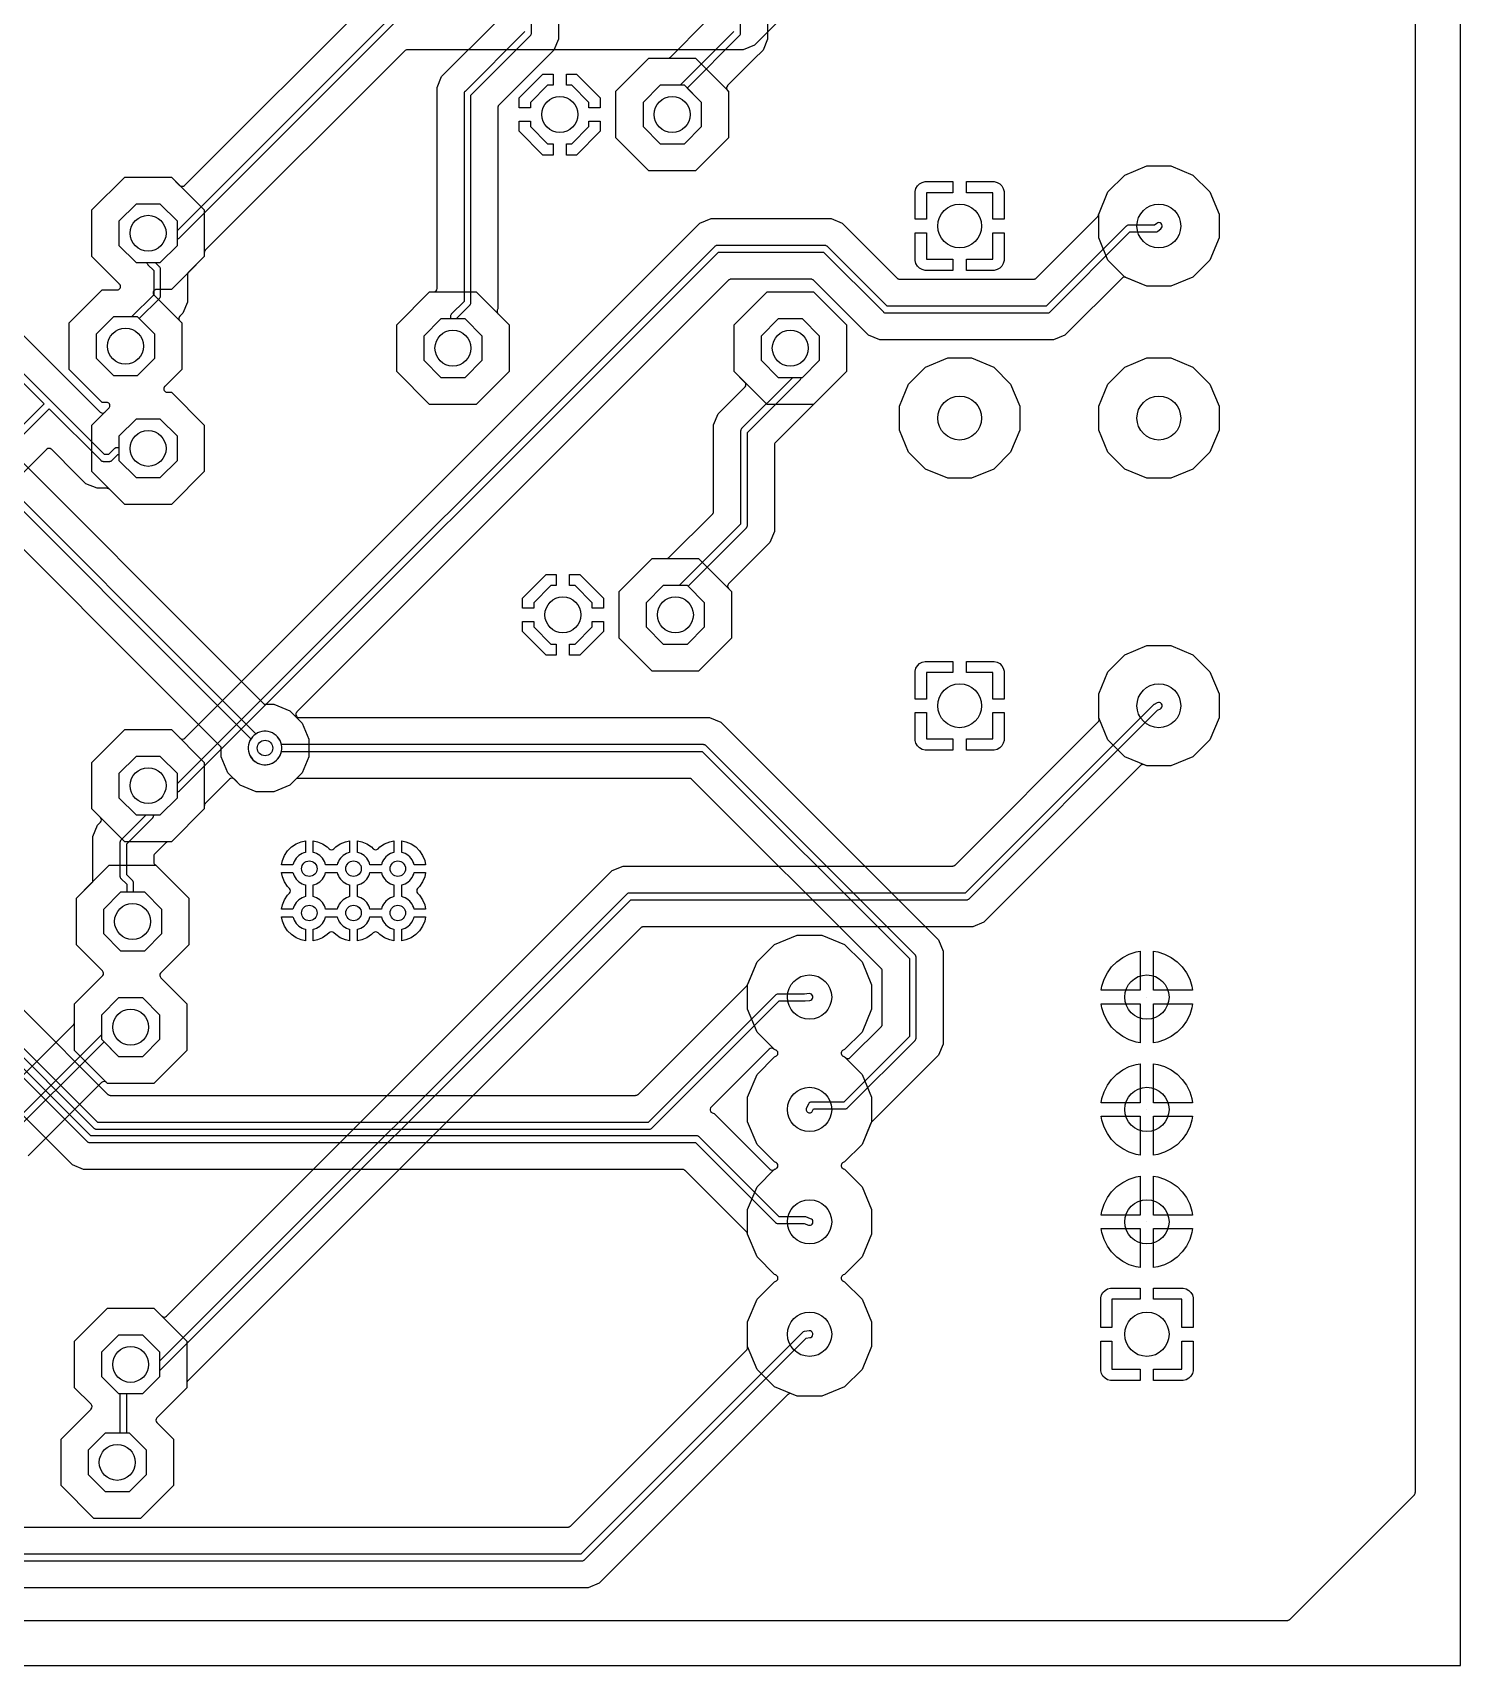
# Model space of a CAD drawing. Header units: millimetres. Extents: x 0 to 100, y 0 to 100.
# Drawn here: x 67.75 to 100, y 0 to 36.89 of the extents above; entities that cross this region are included whole.
import ezdxf

# ---------------------------------------------------------------- set-up
doc = ezdxf.new("R2010")
doc.units = ezdxf.units.MM

msp = doc.modelspace()

# ---------------------------------------------------------------- linework, layer by layer
at = {"layer": '16_copper'}
for points in [[(50.908, 1.016), (96.092, 1.016), (96.101, 1.017), (96.109, 1.018, 0.087654), (96.134, 1.028), (96.139, 1.033), (96.146, 1.038), (98.962, 3.854), (98.967, 3.861), (98.972, 3.867, 0.087651), (98.982, 3.892), (98.983, 3.899), (98.983, 3.9, 0.009223), (98.983, 3.903), (98.984, 3.908), (98.984, 62.092)], [(88.044, 40.592), (84.056, 36.604), (83.804, 36.5), (76.211, 36.5), (76.202, 36.499), (76.194, 36.498, 0.087654), (76.169, 36.488), (76.164, 36.483), (76.157, 36.477), (71.651, 31.972), (71.646, 31.965), (71.641, 31.959, 0.087651), (71.631, 31.934), (71.63, 31.927), (71.629, 31.918), (71.629, 31.83), (70.885, 31.086), (70.549, 31.086), (70.546, 31.085), (70.544, 31.086, 0.54841), (70.483, 30.972), (70.488, 30.965), (70.492, 30.959, 0.015772), (70.495, 30.956), (71.119, 30.332), (71.119, 29.28), (70.735, 28.896), (70.734, 28.894), (70.731, 28.892, 0.54841), (70.768, 28.769), (70.777, 28.767), (70.784, 28.766, 0.01577), (70.789, 28.766), (70.885, 28.766), (71.629, 28.022), (71.629, 26.97), (70.885, 26.226), (69.833, 26.226), (69.089, 26.97), (69.089, 28.022), (69.473, 28.406), (69.475, 28.408), (69.477, 28.41, 0.54841), (69.44, 28.533), (69.431, 28.534), (69.424, 28.536, 0.01577), (69.419, 28.536), (69.323, 28.536), (68.579, 29.28), (68.579, 30.332), (69.323, 31.076), (69.659, 31.076), (69.662, 31.076), (69.665, 31.076, 0.54841), (69.726, 31.189), (69.72, 31.196), (69.716, 31.202, 0.015772), (69.713, 31.206), (69.089, 31.83), (69.089, 32.882), (69.833, 33.626), (70.885, 33.626), (71.071, 33.439), (71.076, 33.436, 0.39257), (71.179, 33.439), (75.507, 37.767)], [(75.841, 37.239), (71.02, 32.418), (71.02, 32.629), (70.633, 33.016), (70.086, 33.016), (69.699, 32.629), (69.699, 32.082), (70.086, 31.695), (70.633, 31.695), (71.02, 32.082), (71.02, 32.233), (71.027, 32.234), (71.035, 32.234, 0.087654), (71.06, 32.245), (71.065, 32.25), (71.072, 32.255), (75.927, 37.109)], [(66.378, 28.318), (72.959, 21.737), (72.966, 21.731), (72.973, 21.726, 0.087651), (72.997, 21.716), (73.005, 21.715), (73.013, 21.714), (73.196, 21.714), (73.559, 21.564), (73.837, 21.286), (73.987, 20.923), (73.987, 20.53), (73.837, 20.167), (73.559, 19.889), (73.196, 19.739), (72.803, 19.739), (72.44, 19.889), (72.162, 20.167), (72.012, 20.53), (72.012, 20.713), (72.011, 20.721), (72.01, 20.73, 0.087654), (72, 20.754), (71.995, 20.76), (71.989, 20.767), (65.727, 27.029)], [(65.958, 27.661), (72.683, 20.935), (72.66, 20.894, 0.577348), (73.024, 20.348), (73.074, 20.355, 1), (72.926, 21.098), (72.878, 21.085, 0.063998), (72.791, 21.043), (66.043, 27.791)], [(66.794, 12.595), (68.673, 14.474), (68.678, 14.481), (68.684, 14.488, 0.087651), (68.694, 14.512), (68.694, 14.519), (68.695, 14.528), (68.695, 14.945), (69.331, 15.58), (69.334, 15.585, 0.39262), (69.331, 15.688), (68.739, 16.28), (68.739, 17.332), (69.483, 18.076), (70.535, 18.076), (71.279, 17.332), (71.279, 16.28), (70.644, 15.644), (70.641, 15.64, 0.39257), (70.644, 15.537), (71.235, 14.945), (71.235, 13.893), (70.492, 13.149), (69.439, 13.149), (69.418, 13.171, 0.414231), (69.31, 13.171), (67.648, 11.509)]]:
    msp.add_lwpolyline(points, format="xyb", dxfattribs=at)
for points in [[(81.672, 33.769), (80.928, 34.513), (80.928, 35.565), (81.672, 36.309), (82.724, 36.309), (83.468, 35.565), (83.468, 34.513), (82.724, 33.769)], [(78.744, 35.191), (78.744, 35.417), (79.279, 35.953), (79.506, 35.953), (79.506, 35.699), (79.384, 35.699), (78.998, 35.312), (78.998, 35.191)], [(80.318, 35.191), (80.318, 35.312), (79.932, 35.699), (79.81, 35.699), (79.81, 35.953), (80.037, 35.953), (80.572, 35.417), (80.572, 35.191)], [(82.858, 34.765), (82.858, 35.312), (82.472, 35.699), (81.924, 35.699), (81.538, 35.312), (81.538, 34.765), (81.924, 34.378), (82.472, 34.378)], [(79.279, 34.124), (78.744, 34.66), (78.744, 34.886), (78.998, 34.886), (78.998, 34.765), (79.384, 34.378), (79.506, 34.378), (79.506, 34.124)], [(79.81, 34.124), (79.81, 34.378), (79.932, 34.378), (80.318, 34.765), (80.318, 34.886), (80.572, 34.886), (80.572, 34.66), (80.037, 34.124)], [(92.92, 31.161), (92.42, 31.368), (92.038, 31.75), (91.831, 32.25), (91.831, 32.79), (92.038, 33.29), (92.42, 33.672), (92.92, 33.879), (93.46, 33.879), (93.96, 33.672), (94.342, 33.29), (94.549, 32.79), (94.549, 32.25), (94.342, 31.75), (93.96, 31.368), (93.46, 31.161)], [(87.687, 32.672), (87.687, 33.302), (87.704, 33.367), (87.738, 33.425), (87.785, 33.472), (87.843, 33.506), (87.908, 33.523), (88.538, 33.523), (88.538, 33.269), (87.941, 33.269), (87.941, 32.672)], [(89.439, 32.672), (89.439, 33.269), (88.842, 33.269), (88.842, 33.523), (89.472, 33.523), (89.537, 33.506), (89.595, 33.472), (89.642, 33.425), (89.676, 33.367), (89.693, 33.302), (89.693, 32.672)], [(87.908, 31.517), (87.843, 31.534), (87.785, 31.568), (87.738, 31.615), (87.704, 31.673), (87.687, 31.738), (87.687, 32.368), (87.941, 32.368), (87.941, 31.771), (88.538, 31.771), (88.538, 31.517)], [(88.842, 31.517), (88.842, 31.771), (89.439, 31.771), (89.439, 32.368), (89.693, 32.368), (89.693, 31.738), (89.676, 31.673), (89.642, 31.615), (89.595, 31.568), (89.537, 31.534), (89.472, 31.517)], [(76.719, 28.49), (75.975, 29.234), (75.975, 30.286), (76.719, 31.03), (77.771, 31.03), (78.515, 30.286), (78.515, 29.234), (77.771, 28.49)], [(84.339, 28.49), (83.595, 29.234), (83.595, 30.286), (84.339, 31.03), (85.391, 31.03), (86.135, 30.286), (86.135, 29.234), (85.391, 28.49)], [(70.51, 29.532), (70.51, 30.079), (70.123, 30.466), (69.576, 30.466), (69.189, 30.079), (69.189, 29.532), (69.576, 29.145), (70.123, 29.145)], [(77.905, 29.487), (77.905, 30.034), (77.519, 30.421), (76.971, 30.421), (76.585, 30.034), (76.585, 29.487), (76.971, 29.1), (77.519, 29.1)], [(85.525, 29.487), (85.525, 30.034), (85.139, 30.421), (84.591, 30.421), (84.205, 30.034), (84.205, 29.487), (84.591, 29.1), (85.139, 29.1)], [(88.42, 26.821), (87.92, 27.028), (87.538, 27.41), (87.331, 27.91), (87.331, 28.45), (87.538, 28.95), (87.92, 29.332), (88.42, 29.539), (88.96, 29.539), (89.46, 29.332), (89.842, 28.95), (90.049, 28.45), (90.049, 27.91), (89.842, 27.41), (89.46, 27.028), (88.96, 26.821)], [(92.92, 26.821), (92.42, 27.028), (92.038, 27.41), (91.831, 27.91), (91.831, 28.45), (92.038, 28.95), (92.42, 29.332), (92.92, 29.539), (93.46, 29.539), (93.96, 29.332), (94.342, 28.95), (94.549, 28.45), (94.549, 27.91), (94.342, 27.41), (93.96, 27.028), (93.46, 26.821)], [(71.02, 27.222), (71.02, 27.769), (70.633, 28.156), (70.086, 28.156), (69.699, 27.769), (69.699, 27.222), (70.086, 26.835), (70.633, 26.835)], [(81.743, 22.466), (80.999, 23.21), (80.999, 24.262), (81.743, 25.006), (82.795, 25.006), (83.539, 24.262), (83.539, 23.21), (82.795, 22.466)], [(78.815, 23.888), (78.815, 24.114), (79.35, 24.65), (79.577, 24.65), (79.577, 24.396), (79.455, 24.396), (79.069, 24.009), (79.069, 23.888)], [(80.389, 23.888), (80.389, 24.009), (80.002, 24.396), (79.881, 24.396), (79.881, 24.65), (80.108, 24.65), (80.643, 24.114), (80.643, 23.888)], [(82.929, 23.462), (82.929, 24.009), (82.542, 24.396), (81.995, 24.396), (81.609, 24.009), (81.609, 23.462), (81.995, 23.075), (82.542, 23.075)], [(79.35, 22.821), (78.815, 23.357), (78.815, 23.583), (79.069, 23.583), (79.069, 23.462), (79.455, 23.075), (79.577, 23.075), (79.577, 22.821)], [(79.881, 22.821), (79.881, 23.075), (80.002, 23.075), (80.389, 23.462), (80.389, 23.583), (80.643, 23.583), (80.643, 23.357), (80.108, 22.821)], [(87.687, 21.832), (87.687, 22.462), (87.704, 22.527), (87.738, 22.585), (87.785, 22.632), (87.843, 22.666), (87.908, 22.683), (88.538, 22.683), (88.538, 22.429), (87.941, 22.429), (87.941, 21.832)], [(89.439, 21.832), (89.439, 22.429), (88.842, 22.429), (88.842, 22.683), (89.472, 22.683), (89.537, 22.666), (89.595, 22.632), (89.642, 22.585), (89.676, 22.527), (89.693, 22.462), (89.693, 21.832)], [(87.908, 20.677), (87.843, 20.694), (87.785, 20.728), (87.738, 20.775), (87.704, 20.833), (87.687, 20.898), (87.687, 21.528), (87.941, 21.528), (87.941, 20.931), (88.538, 20.931), (88.538, 20.677)], [(88.842, 20.677), (88.842, 20.931), (89.439, 20.931), (89.439, 21.528), (89.693, 21.528), (89.693, 20.898), (89.676, 20.833), (89.642, 20.775), (89.595, 20.728), (89.537, 20.694), (89.472, 20.677)], [(69.833, 18.606), (69.089, 19.35), (69.089, 20.402), (69.833, 21.146), (70.885, 21.146), (71.629, 20.402), (71.629, 19.35), (70.885, 18.606)], [(71.02, 19.602), (71.02, 20.149), (70.633, 20.536), (70.086, 20.536), (69.699, 20.149), (69.699, 19.602), (70.086, 19.215), (70.633, 19.215)], [(70.67, 16.532), (70.67, 17.079), (70.283, 17.466), (69.736, 17.466), (69.349, 17.079), (69.349, 16.532), (69.736, 16.145), (70.283, 16.145)], [(91.887, 15.252), (91.902, 15.344), (91.952, 15.501), (92.027, 15.647), (92.124, 15.78), (92.24, 15.896), (92.373, 15.993), (92.519, 16.068), (92.676, 16.118), (92.768, 16.133), (92.768, 15.252)], [(93.072, 15.252), (93.072, 16.133), (93.164, 16.118), (93.321, 16.068), (93.467, 15.993), (93.6, 15.896), (93.716, 15.78), (93.813, 15.647), (93.888, 15.501), (93.938, 15.344), (93.953, 15.252)], [(92.676, 14.082), (92.519, 14.132), (92.373, 14.207), (92.24, 14.304), (92.124, 14.42), (92.027, 14.553), (91.952, 14.699), (91.902, 14.856), (91.887, 14.948), (92.768, 14.948), (92.768, 14.067)], [(92.92, 15.1), (92.92, 15.1), (92.92, 15.1), (92.92, 15.1)], [(93.072, 14.948), (93.953, 14.948), (93.938, 14.856), (93.888, 14.699), (93.813, 14.553), (93.716, 14.42), (93.6, 14.304), (93.467, 14.207), (93.321, 14.132), (93.164, 14.082), (93.072, 14.067)], [(91.887, 12.712), (91.902, 12.804), (91.952, 12.961), (92.027, 13.107), (92.124, 13.24), (92.24, 13.356), (92.373, 13.453), (92.519, 13.528), (92.676, 13.578), (92.768, 13.593), (92.768, 12.712)], [(93.072, 12.712), (93.072, 13.593), (93.164, 13.578), (93.321, 13.528), (93.467, 13.453), (93.6, 13.356), (93.716, 13.24), (93.813, 13.107), (93.888, 12.961), (93.938, 12.804), (93.953, 12.712)], [(92.92, 12.56), (92.92, 12.56), (92.92, 12.56), (92.92, 12.56)], [(92.676, 11.542), (92.519, 11.592), (92.373, 11.667), (92.24, 11.764), (92.124, 11.88), (92.027, 12.013), (91.952, 12.159), (91.902, 12.316), (91.887, 12.408), (92.768, 12.408), (92.768, 11.527)], [(93.072, 12.408), (93.953, 12.408), (93.938, 12.316), (93.888, 12.159), (93.813, 12.013), (93.716, 11.88), (93.6, 11.764), (93.467, 11.667), (93.321, 11.592), (93.164, 11.542), (93.072, 11.527)], [(91.887, 10.172), (91.902, 10.264), (91.952, 10.421), (92.027, 10.567), (92.124, 10.7), (92.24, 10.816), (92.373, 10.913), (92.519, 10.988), (92.676, 11.038), (92.768, 11.053), (92.768, 10.172)], [(93.072, 10.172), (93.072, 11.053), (93.164, 11.038), (93.321, 10.988), (93.467, 10.913), (93.6, 10.816), (93.716, 10.7), (93.813, 10.567), (93.888, 10.421), (93.938, 10.264), (93.953, 10.172)], [(92.92, 10.02), (92.92, 10.02), (92.92, 10.02), (92.92, 10.02)], [(92.676, 9.002), (92.519, 9.052), (92.373, 9.127), (92.24, 9.224), (92.124, 9.34), (92.027, 9.473), (91.952, 9.619), (91.902, 9.776), (91.887, 9.868), (92.768, 9.868), (92.768, 8.987)], [(93.072, 9.868), (93.953, 9.868), (93.938, 9.776), (93.888, 9.619), (93.813, 9.473), (93.716, 9.34), (93.6, 9.224), (93.467, 9.127), (93.321, 9.052), (93.164, 9.002), (93.072, 8.987)], [(91.876, 7.632), (91.876, 8.303), (91.893, 8.368), (91.927, 8.426), (91.974, 8.473), (92.032, 8.507), (92.097, 8.524), (92.768, 8.524), (92.768, 8.27), (92.13, 8.27), (92.13, 7.632)], [(93.71, 7.632), (93.71, 8.27), (93.072, 8.27), (93.072, 8.524), (93.743, 8.524), (93.808, 8.507), (93.866, 8.473), (93.913, 8.426), (93.947, 8.368), (93.964, 8.303), (93.964, 7.632)], [(92.097, 6.436), (92.032, 6.453), (91.974, 6.487), (91.927, 6.534), (91.893, 6.592), (91.876, 6.657), (91.876, 7.328), (92.13, 7.328), (92.13, 6.69), (92.768, 6.69), (92.768, 6.436)], [(93.072, 6.436), (93.072, 6.69), (93.71, 6.69), (93.71, 7.328), (93.964, 7.328), (93.964, 6.657), (93.947, 6.592), (93.913, 6.534), (93.866, 6.487), (93.808, 6.453), (93.743, 6.436)], [(70.323, 4.312), (70.323, 4.859), (69.936, 5.246), (69.389, 5.246), (69.002, 4.859), (69.002, 4.312), (69.389, 3.925), (69.936, 3.925)]]:
    msp.add_lwpolyline(points, close=True, dxfattribs=at)
for points in [[(69.136, 3.316), (68.392, 4.06), (68.392, 5.112), (69.071, 5.79), (69.074, 5.795, 0.39257), (69.071, 5.898), (68.695, 6.273), (68.695, 7.325), (69.439, 8.069), (70.492, 8.069), (70.669, 7.891), (70.674, 7.888, 0.39257), (70.777, 7.891), (80.841, 17.955), (81.093, 18.059), (88.534, 18.059), (88.542, 18.061), (88.55, 18.061, 0.087654), (88.575, 18.072), (88.58, 18.076), (88.587, 18.082), (91.82, 21.314), (91.821, 21.316), (91.822, 21.317), (91.828, 21.324), (91.833, 21.332, 0.120607), (91.842, 21.377), (91.839, 21.387), (91.837, 21.395, 0.0069), (91.837, 21.397), (91.831, 21.41), (91.831, 21.95), (92.038, 22.45), (92.42, 22.832), (92.92, 23.039), (93.46, 23.039), (93.96, 22.832), (94.342, 22.45), (94.549, 21.95), (94.549, 21.41), (94.342, 20.91), (93.96, 20.528), (93.46, 20.321), (92.92, 20.321), (92.859, 20.347, 0.229642), (92.792, 20.343), (92.784, 20.336), (92.777, 20.332, 0.007889), (92.776, 20.33), (89.441, 16.996), (89.441, 16.996), (89.238, 16.792), (88.986, 16.688), (81.545, 16.688), (81.536, 16.687), (81.528, 16.686, 0.087654), (81.504, 16.676), (81.498, 16.671), (81.491, 16.665), (71.258, 6.432), (71.253, 6.426), (71.247, 6.419, 0.087651), (71.237, 6.395), (71.237, 6.387), (71.235, 6.378), (71.235, 6.273), (70.557, 5.595), (70.554, 5.59, 0.39257), (70.557, 5.487), (70.932, 5.112), (70.932, 4.06), (70.188, 3.316)], [(70.626, 6.526), (70.626, 6.663), (81.261, 17.297), (88.849, 17.297), (88.858, 17.299), (88.866, 17.299, 0.087654), (88.891, 17.31), (88.896, 17.314), (88.903, 17.32), (93.162, 21.579), (93.226, 21.613), (93.243, 21.626, 0.866053), (93.154, 21.747), (93.081, 21.708), (93.08, 21.708), (93.079, 21.707), (93.068, 21.699), (93.063, 21.695, 0.002342), (93.063, 21.695), (88.818, 17.45), (81.229, 17.45), (81.221, 17.449), (81.212, 17.448, 0.087654), (81.188, 17.438), (81.182, 17.433), (81.175, 17.427), (70.626, 6.878), (70.626, 7.073), (70.239, 7.46), (69.692, 7.46), (69.305, 7.073), (69.305, 6.526), (69.692, 6.139), (70.239, 6.139)], [(73.373, 18.088), (73.392, 18.184), (73.44, 18.299), (73.509, 18.403), (73.597, 18.491), (73.701, 18.56), (73.816, 18.608), (73.912, 18.627), (73.912, 18.368), (73.878, 18.359, 0.233169), (73.641, 18.122), (73.632, 18.088)], [(74.368, 18.088), (74.359, 18.122, 0.233169), (74.122, 18.359), (74.088, 18.368), (74.088, 18.627), (74.184, 18.608), (74.299, 18.56), (74.403, 18.491), (74.446, 18.448, 0.414222), (74.554, 18.448), (74.597, 18.491), (74.701, 18.56), (74.816, 18.608), (74.912, 18.627), (74.912, 18.368), (74.878, 18.359, 0.233169), (74.641, 18.122), (74.632, 18.088)], [(75.368, 18.088), (75.359, 18.122, 0.233169), (75.122, 18.359), (75.088, 18.368), (75.088, 18.627), (75.184, 18.608), (75.299, 18.56), (75.403, 18.491), (75.446, 18.448, 0.414222), (75.554, 18.448), (75.597, 18.491), (75.701, 18.56), (75.816, 18.608), (75.912, 18.627), (75.912, 18.368), (75.878, 18.359, 0.233169), (75.641, 18.122), (75.632, 18.088)], [(76.368, 18.088), (76.359, 18.122, 0.233169), (76.122, 18.359), (76.088, 18.368), (76.088, 18.627), (76.184, 18.608), (76.299, 18.56), (76.403, 18.491), (76.491, 18.403), (76.56, 18.299), (76.608, 18.184), (76.627, 18.088)], [(73.373, 17.088), (73.392, 17.184), (73.44, 17.299), (73.509, 17.403), (73.552, 17.446, 0.414222), (73.552, 17.554), (73.509, 17.597), (73.44, 17.701), (73.392, 17.816), (73.373, 17.912), (73.632, 17.912), (73.641, 17.878, 0.233169), (73.878, 17.641), (73.912, 17.632), (73.912, 17.368), (73.878, 17.359, 0.233169), (73.641, 17.122), (73.632, 17.088)], [(74.368, 17.088), (74.359, 17.122, 0.233169), (74.122, 17.359), (74.088, 17.368), (74.088, 17.632), (74.122, 17.641, 0.233169), (74.359, 17.878), (74.368, 17.912), (74.632, 17.912), (74.641, 17.878, 0.233169), (74.878, 17.641), (74.912, 17.632), (74.912, 17.368), (74.878, 17.359, 0.233169), (74.641, 17.122), (74.632, 17.088)], [(75.368, 17.088), (75.359, 17.122, 0.233169), (75.122, 17.359), (75.088, 17.368), (75.088, 17.632), (75.122, 17.641, 0.233169), (75.359, 17.878), (75.368, 17.912), (75.632, 17.912), (75.641, 17.878, 0.233169), (75.878, 17.641), (75.912, 17.632), (75.912, 17.368), (75.878, 17.359, 0.233169), (75.641, 17.122), (75.632, 17.088)], [(76.368, 17.088), (76.359, 17.122, 0.233169), (76.122, 17.359), (76.088, 17.368), (76.088, 17.632), (76.122, 17.641, 0.233169), (76.359, 17.878), (76.368, 17.912), (76.627, 17.912), (76.608, 17.816), (76.56, 17.701), (76.491, 17.597), (76.448, 17.554, 0.414222), (76.448, 17.446), (76.491, 17.403), (76.56, 17.299), (76.608, 17.184), (76.627, 17.088)], [(73.816, 16.392), (73.701, 16.44), (73.597, 16.509), (73.509, 16.597), (73.44, 16.701), (73.392, 16.816), (73.373, 16.912), (73.632, 16.912), (73.641, 16.878, 0.233169), (73.878, 16.641), (73.912, 16.632), (73.912, 16.373)], [(74.816, 16.392), (74.701, 16.44), (74.597, 16.509), (74.554, 16.552, 0.414222), (74.446, 16.552), (74.403, 16.509), (74.299, 16.44), (74.184, 16.392), (74.088, 16.373), (74.088, 16.632), (74.122, 16.641, 0.233169), (74.359, 16.878), (74.368, 16.912), (74.632, 16.912), (74.641, 16.878, 0.233169), (74.878, 16.641), (74.912, 16.632), (74.912, 16.373)], [(75.816, 16.392), (75.701, 16.44), (75.597, 16.509), (75.554, 16.552, 0.414222), (75.446, 16.552), (75.403, 16.509), (75.299, 16.44), (75.184, 16.392), (75.088, 16.373), (75.088, 16.632), (75.122, 16.641, 0.233169), (75.359, 16.878), (75.368, 16.912), (75.632, 16.912), (75.641, 16.878, 0.233169), (75.878, 16.641), (75.912, 16.632), (75.912, 16.373)], [(76.088, 16.632), (76.122, 16.641, 0.233169), (76.359, 16.878), (76.368, 16.912), (76.627, 16.912), (76.608, 16.816), (76.56, 16.701), (76.491, 16.597), (76.403, 16.509), (76.299, 16.44), (76.184, 16.392), (76.088, 16.373)], [(85.022, 6.08), (84.507, 6.293), (84.113, 6.687), (83.9, 7.202), (83.9, 7.758), (84.113, 8.273), (84.507, 8.667), (84.539, 8.68, 0.572905), (84.557, 8.81), (84.549, 8.814), (84.543, 8.818, 0.01104), (84.539, 8.82), (84.507, 8.833), (84.113, 9.227), (83.9, 9.742), (83.9, 10.298), (84.113, 10.813), (84.507, 11.207), (84.539, 11.22, 0.572905), (84.557, 11.35), (84.549, 11.354), (84.543, 11.358, 0.01104), (84.539, 11.36), (84.507, 11.373), (84.113, 11.767), (83.9, 12.282), (83.9, 12.838), (84.113, 13.353), (84.507, 13.747), (84.539, 13.76, 0.572905), (84.557, 13.89), (84.549, 13.894), (84.543, 13.898, 0.01104), (84.539, 13.9), (84.507, 13.913), (84.113, 14.307), (83.9, 14.822), (83.9, 15.378), (84.113, 15.893), (84.507, 16.287), (85.022, 16.5), (85.578, 16.5), (86.093, 16.287), (86.487, 15.893), (86.7, 15.378), (86.7, 14.822), (86.487, 14.307), (86.093, 13.913), (86.061, 13.9, 0.572911), (86.043, 13.77), (86.051, 13.766), (86.057, 13.762, 0.011029), (86.061, 13.76), (86.093, 13.747), (86.487, 13.353), (86.7, 12.838), (86.7, 12.282), (86.487, 11.767), (86.093, 11.373), (86.061, 11.36, 0.572911), (86.043, 11.23), (86.051, 11.226), (86.057, 11.222, 0.011029), (86.061, 11.22), (86.093, 11.207), (86.487, 10.813), (86.7, 10.298), (86.7, 9.742), (86.487, 9.227), (86.093, 8.833), (86.061, 8.82, 0.572911), (86.043, 8.69), (86.051, 8.686), (86.057, 8.682, 0.011029), (86.061, 8.68), (86.093, 8.667), (86.487, 8.273), (86.7, 7.758), (86.7, 7.202), (86.487, 6.687), (86.093, 6.293), (85.578, 6.08)]]:
    msp.add_lwpolyline(points, format="xyb", close=True, dxfattribs=at)
msp.add_lwpolyline([(67.11, 11.833), (69.364, 14.087), (69.692, 13.759), (70.239, 13.759), (70.626, 14.146), (70.626, 14.693), (70.239, 15.08), (69.692, 15.08), (69.305, 14.693), (69.305, 14.244), (67.024, 11.963)], dxfattribs=at)
at = {"layer": '1_copper'}
for points in [[(50.908, 1.016), (96.092, 1.016), (96.101, 1.017), (96.109, 1.018, 0.087654), (96.134, 1.028), (96.139, 1.033), (96.146, 1.038), (98.962, 3.854), (98.967, 3.861), (98.972, 3.867, 0.087651), (98.982, 3.892), (98.983, 3.899), (98.983, 3.9, 0.009223), (98.983, 3.903), (98.984, 3.908), (98.984, 62.092)], [(79.629, 42.046), (79.629, 36.744), (79.525, 36.492), (78.28, 35.247), (78.275, 35.241), (78.269, 35.234, 0.087651), (78.259, 35.21), (78.259, 35.202), (78.257, 35.194), (78.257, 30.648), (78.246, 30.622, 0.229632), (78.25, 30.555), (78.257, 30.547), (78.261, 30.54, 0.007882), (78.263, 30.539), (78.515, 30.286), (78.515, 29.234), (77.771, 28.49), (76.719, 28.49), (75.975, 29.234), (75.975, 30.286), (76.719, 31.03), (76.81, 31.03), (76.815, 31.031, 0.392588), (76.886, 31.107), (76.886, 35.646), (76.99, 35.898), (78.235, 37.143)], [(78.867, 36.912), (77.518, 35.563), (77.513, 35.556), (77.507, 35.55, 0.087651), (77.497, 35.525), (77.497, 35.518), (77.495, 35.509), (77.495, 30.816), (77.213, 30.534), (77.208, 30.527), (77.202, 30.521, 0.087651), (77.192, 30.496), (77.192, 30.489), (77.191, 30.48), (77.191, 30.421), (76.971, 30.421), (76.585, 30.034), (76.585, 29.487), (76.971, 29.1), (77.519, 29.1), (77.905, 29.487), (77.905, 30.034), (77.519, 30.421), (77.343, 30.421), (77.343, 30.448), (77.625, 30.731), (77.631, 30.738), (77.636, 30.744, 0.087651), (77.646, 30.769), (77.647, 30.776), (77.648, 30.785), (77.648, 35.478), (78.997, 36.827), (79.002, 36.834), (79.008, 36.84, 0.087651), (79.018, 36.865), (79.018, 36.872), (79.019, 36.881), (79.019, 41.91)], [(83.591, 36.912), (82.378, 35.699), (81.924, 35.699), (81.538, 35.312), (81.538, 34.765), (81.924, 34.378), (82.472, 34.378), (82.858, 34.765), (82.858, 35.312), (82.533, 35.638), (83.721, 36.827), (83.727, 36.834), (83.732, 36.84, 0.087651), (83.742, 36.865), (83.743, 36.872), (83.744, 36.881), (83.744, 39.288)], [(84.353, 39.004), (84.353, 36.744), (84.249, 36.492), (84.045, 36.289), (83.449, 35.692), (83.445, 35.687, 0.353382), (83.442, 35.592), (83.445, 35.588), (83.449, 35.584), (83.468, 35.565), (83.468, 34.513), (82.724, 33.769), (81.672, 33.769), (80.928, 34.513), (80.928, 35.565), (81.672, 36.309), (82.094, 36.309), (82.102, 36.31), (82.111, 36.311, 0.087654), (82.135, 36.321), (82.141, 36.326), (82.148, 36.331), (82.959, 37.143)], [(63.649, 33.942), (68.501, 29.091), (68.501, 29.091), (68.715, 28.877), (68.715, 28.877), (69.276, 28.316), (69.28, 28.313, 0.39257), (69.383, 28.316), (69.473, 28.406), (69.475, 28.408), (69.477, 28.41, 0.54841), (69.44, 28.533), (69.431, 28.534), (69.424, 28.536, 0.01577), (69.419, 28.536), (69.323, 28.536), (68.579, 29.28), (68.579, 30.332), (69.323, 31.076), (69.659, 31.076), (69.662, 31.076), (69.665, 31.076, 0.54841), (69.726, 31.189), (69.72, 31.196), (69.716, 31.202, 0.015772), (69.713, 31.206), (69.089, 31.83), (69.089, 32.882), (69.833, 33.626), (70.885, 33.626), (71.629, 32.882), (71.629, 31.83), (71.269, 31.47), (71.264, 31.463), (71.259, 31.457, 0.087651), (71.249, 31.432), (71.248, 31.425), (71.247, 31.416), (71.247, 30.801), (71.143, 30.549), (71.076, 30.482), (71.075, 30.48), (71.073, 30.479), (71.072, 30.477), (71.069, 30.474, 0.034404), (71.063, 30.465), (71.062, 30.461), (71.061, 30.461), (71.061, 30.459, 0.309555), (71.076, 30.375), (71.119, 30.332), (71.119, 29.28), (70.735, 28.896), (70.734, 28.894), (70.731, 28.892, 0.54841), (70.768, 28.769), (70.777, 28.767), (70.784, 28.766, 0.01577), (70.789, 28.766), (70.885, 28.766), (71.629, 28.022), (71.629, 26.97), (70.885, 26.226), (69.833, 26.226), (69.487, 26.571), (69.481, 26.577), (69.474, 26.582, 0.087651), (69.45, 26.592), (69.442, 26.593), (69.433, 26.594), (69.206, 26.594), (68.954, 26.698), (68.75, 26.902), (68.177, 27.475), (68.172, 27.478, 0.39257), (68.069, 27.475), (66.443, 25.849)], [(65.631, 16.721), (69.451, 12.9), (69.458, 12.895), (69.465, 12.89, 0.087651), (69.489, 12.88), (69.497, 12.879), (69.505, 12.878), (81.371, 12.878), (81.379, 12.879), (81.388, 12.88, 0.087654), (81.412, 12.89), (81.418, 12.895), (81.425, 12.9), (83.888, 15.363), (83.89, 15.367), (83.892, 15.368), (83.892, 15.369), (83.894, 15.37, 0.042309), (83.901, 15.381), (83.902, 15.384), (83.904, 15.386), (83.904, 15.387), (83.904, 15.388), (84.113, 15.893), (84.507, 16.287), (85.022, 16.5), (85.578, 16.5), (86.093, 16.287), (86.487, 15.893), (86.7, 15.378), (86.7, 14.822), (86.487, 14.307), (86.093, 13.913), (86.061, 13.9, 0.572911), (86.043, 13.77), (86.051, 13.766), (86.057, 13.762, 0.011029), (86.061, 13.76), (86.093, 13.747), (86.109, 13.73, 0.414231), (86.217, 13.73), (86.922, 14.435), (86.927, 14.442), (86.932, 14.448, 0.087651), (86.942, 14.473), (86.943, 14.48), (86.944, 14.489), (86.944, 15.686), (86.943, 15.695), (86.942, 15.703, 0.087654), (86.932, 15.728), (86.927, 15.733), (86.922, 15.74), (82.644, 20.018), (82.637, 20.023), (82.631, 20.029, 0.087651), (82.606, 20.039), (82.599, 20.039), (82.59, 20.041), (73.742, 20.041), (73.734, 20.039), (73.725, 20.039, 0.087654), (73.701, 20.028), (73.695, 20.024), (73.688, 20.018), (73.559, 19.889), (73.196, 19.739), (72.803, 19.739), (72.44, 19.889), (72.307, 20.023), (72.302, 20.026, 0.39257), (72.199, 20.023), (71.651, 19.475), (71.646, 19.468), (71.641, 19.462, 0.087651), (71.631, 19.437), (71.63, 19.43), (71.629, 19.421), (71.629, 19.35), (70.885, 18.606), (70.814, 18.606), (70.805, 18.605), (70.797, 18.604, 0.087654), (70.772, 18.594), (70.767, 18.589), (70.76, 18.583), (70.507, 18.331), (70.502, 18.324), (70.497, 18.318, 0.087651), (70.487, 18.293), (70.486, 18.286), (70.485, 18.277), (70.485, 18.152), (70.486, 18.146, 0.240986), (70.525, 18.085), (70.526, 18.085), (71.279, 17.332), (71.279, 16.28), (70.644, 15.644), (70.641, 15.64, 0.39257), (70.644, 15.537), (71.235, 14.945), (71.235, 13.893), (70.492, 13.149), (69.439, 13.149), (68.695, 13.893), (68.695, 14.945), (69.331, 15.58), (69.334, 15.585, 0.39262), (69.331, 15.688), (68.739, 16.28), (68.739, 17.332), (69.091, 17.684), (69.096, 17.69), (69.102, 17.697, 0.087651), (69.112, 17.722), (69.112, 17.729), (69.113, 17.738), (69.113, 18.729), (69.218, 18.981), (69.284, 19.047), (69.287, 19.052, 0.39257), (69.284, 19.155), (69.089, 19.35), (69.089, 20.402), (69.833, 21.146), (70.885, 21.146), (71.08, 20.951), (71.084, 20.948, 0.39257), (71.188, 20.951), (82.822, 32.585), (83.074, 32.69), (85.785, 32.69), (86.037, 32.585), (87.282, 31.341), (87.289, 31.335), (87.295, 31.33, 0.087651), (87.32, 31.32), (87.327, 31.319), (87.336, 31.318), (90.362, 31.318), (90.371, 31.319), (90.379, 31.32, 0.087654), (90.404, 31.33), (90.409, 31.335), (90.416, 31.341), (91.809, 32.733), (91.814, 32.74), (91.82, 32.747, 0.077268), (91.83, 32.771), (91.83, 32.779), (91.83, 32.78, 0.006501), (91.831, 32.782), (91.831, 32.787), (91.831, 32.79), (92.038, 33.29), (92.42, 33.672), (92.92, 33.879), (93.46, 33.879), (93.96, 33.672), (94.342, 33.29), (94.549, 32.79), (94.549, 32.25), (94.342, 31.75), (93.96, 31.368), (93.46, 31.161), (92.92, 31.161), (92.441, 31.36), (92.44, 31.36), (92.438, 31.361, 0.218355), (92.375, 31.356), (92.367, 31.349), (92.36, 31.345, 0.007882), (92.358, 31.343), (91.066, 30.051), (90.814, 29.947), (86.884, 29.947), (86.632, 30.051), (85.387, 31.296), (85.38, 31.301), (85.374, 31.306, 0.087651), (85.349, 31.316), (85.342, 31.317), (85.333, 31.318), (83.526, 31.318), (83.518, 31.317), (83.509, 31.316, 0.087654), (83.485, 31.306), (83.479, 31.301), (83.472, 31.296), (73.719, 21.542), (73.717, 21.54), (73.715, 21.538, 0.54841), (73.752, 21.415), (73.76, 21.414), (73.768, 21.412, 0.01577), (73.772, 21.412), (83.042, 21.412), (83.294, 21.308), (88.211, 16.39), (88.316, 16.138), (88.316, 14.037), (88.211, 13.785), (88.008, 13.581), (86.704, 12.278), (86.701, 12.274), (86.698, 12.271, 0.068916), (86.688, 12.253), (86.487, 11.767), (86.093, 11.373), (86.061, 11.36, 0.572911), (86.043, 11.23), (86.051, 11.226), (86.057, 11.222, 0.011029), (86.061, 11.22), (86.093, 11.207), (86.487, 10.813), (86.7, 10.298), (86.7, 9.742), (86.487, 9.227), (86.093, 8.833), (86.061, 8.82, 0.572911), (86.043, 8.69), (86.051, 8.686), (86.057, 8.682, 0.011029), (86.061, 8.68), (86.093, 8.667), (86.487, 8.273), (86.7, 7.758), (86.7, 7.202), (86.487, 6.687), (86.093, 6.293), (85.578, 6.08), (85.022, 6.08), (84.894, 6.133), (84.892, 6.134), (84.891, 6.135, 0.218355), (84.827, 6.129), (84.819, 6.123), (84.812, 6.119, 0.007882), (84.811, 6.117), (80.551, 1.857), (80.299, 1.753), (59.757, 1.753)], [(65.132, 25.4), (68.123, 28.391), (69.288, 27.226), (69.295, 27.221), (69.301, 27.215, 0.087651), (69.326, 27.205), (69.333, 27.205), (69.342, 27.203), (69.494, 27.203), (69.503, 27.205), (69.511, 27.205, 0.087654), (69.536, 27.216), (69.541, 27.22), (69.548, 27.226), (69.678, 27.356), (69.699, 27.356), (69.699, 27.222), (70.086, 26.835), (70.633, 26.835), (71.02, 27.222), (71.02, 27.769), (70.633, 28.156), (70.086, 28.156), (69.699, 27.769), (69.699, 27.508), (69.647, 27.508, 0.14431), (69.605, 27.496), (69.6, 27.491), (69.593, 27.486), (69.463, 27.356), (69.374, 27.356), (63.017, 33.712)], [(64.564, 16.253), (68.983, 11.833), (68.99, 11.828), (68.997, 11.823, 0.087651), (69.021, 11.813), (69.029, 11.812), (69.037, 11.811), (82.722, 11.811), (84.528, 10.005), (84.535, 9.999), (84.541, 9.994, 0.087651), (84.566, 9.984), (84.573, 9.983), (84.582, 9.982), (85.179, 9.982), (85.275, 9.948), (85.296, 9.944), (85.318, 9.946, 0.74778), (85.325, 10.092), (85.217, 10.13), (85.215, 10.131), (85.212, 10.132), (85.203, 10.133), (85.196, 10.134, 0.013459), (85.192, 10.135), (84.614, 10.135), (82.807, 11.941), (82.8, 11.946), (82.794, 11.952, 0.087651), (82.769, 11.962), (82.762, 11.962), (82.753, 11.963), (69.069, 11.963), (64.694, 16.338)], [(64.869, 16.405), (69.136, 12.138), (69.143, 12.133), (69.149, 12.128, 0.087651), (69.174, 12.118), (69.181, 12.117), (69.19, 12.116), (81.686, 12.116), (81.695, 12.117), (81.703, 12.118, 0.087654), (81.728, 12.128), (81.733, 12.133), (81.74, 12.138), (84.614, 15.011), (85.192, 15.011), (85.196, 15.012), (85.2, 15.012), (85.309, 15.024), (85.33, 15.03, 0.866038), (85.291, 15.176), (85.187, 15.164), (84.582, 15.164), (84.574, 15.163), (84.565, 15.162, 0.087654), (84.541, 15.152), (84.535, 15.147), (84.528, 15.141), (81.655, 12.268), (69.221, 12.268), (64.999, 16.491)], [(60.209, 3.124), (79.847, 3.124), (79.855, 3.125), (79.864, 3.126, 0.087654), (79.888, 3.136), (79.894, 3.141), (79.901, 3.147), (83.881, 7.126), (83.882, 7.128), (83.883, 7.129, 0.20599), (83.902, 7.189), (83.9, 7.197), (83.9, 7.758), (84.113, 8.273), (84.507, 8.667), (84.539, 8.68, 0.572905), (84.557, 8.81), (84.549, 8.814), (84.543, 8.818, 0.01104), (84.539, 8.82), (84.507, 8.833), (84.113, 9.227), (83.9, 9.743), (83.899, 9.747), (83.899, 9.755, 0.087654), (83.888, 9.78), (83.883, 9.785), (83.878, 9.792), (82.491, 11.179), (82.485, 11.184), (82.478, 11.19, 0.087651), (82.454, 11.2), (82.446, 11.2), (82.438, 11.201), (68.901, 11.201), (68.649, 11.306), (64.036, 15.918)], [(59.893, 2.362), (80.162, 2.362), (80.171, 2.363), (80.179, 2.364, 0.087654), (80.204, 2.374), (80.209, 2.379), (80.216, 2.385), (85.227, 7.395), (85.309, 7.404), (85.33, 7.41, 0.866038), (85.291, 7.556), (85.183, 7.543), (85.179, 7.542), (85.175, 7.542, 0.14139), (85.138, 7.521), (80.131, 2.515), (59.925, 2.515)]]:
    msp.add_lwpolyline(points, format="xyb", dxfattribs=at)
for points in [[(78.744, 35.191), (78.744, 35.417), (79.279, 35.953), (79.506, 35.953), (79.506, 35.699), (79.384, 35.699), (78.998, 35.312), (78.998, 35.191)], [(80.318, 35.191), (80.318, 35.312), (79.932, 35.699), (79.81, 35.699), (79.81, 35.953), (80.037, 35.953), (80.572, 35.417), (80.572, 35.191)], [(79.279, 34.124), (78.744, 34.66), (78.744, 34.886), (78.998, 34.886), (78.998, 34.765), (79.384, 34.378), (79.506, 34.378), (79.506, 34.124)], [(79.81, 34.124), (79.81, 34.378), (79.932, 34.378), (80.318, 34.765), (80.318, 34.886), (80.572, 34.886), (80.572, 34.66), (80.037, 34.124)], [(87.687, 32.672), (87.687, 33.302), (87.704, 33.367), (87.738, 33.425), (87.785, 33.472), (87.843, 33.506), (87.908, 33.523), (88.538, 33.523), (88.538, 33.269), (87.941, 33.269), (87.941, 32.672)], [(89.439, 32.672), (89.439, 33.269), (88.842, 33.269), (88.842, 33.523), (89.472, 33.523), (89.537, 33.506), (89.595, 33.472), (89.642, 33.425), (89.676, 33.367), (89.693, 33.302), (89.693, 32.672)], [(87.908, 31.517), (87.843, 31.534), (87.785, 31.568), (87.738, 31.615), (87.704, 31.673), (87.687, 31.738), (87.687, 32.368), (87.941, 32.368), (87.941, 31.771), (88.538, 31.771), (88.538, 31.517)], [(88.842, 31.517), (88.842, 31.771), (89.439, 31.771), (89.439, 32.368), (89.693, 32.368), (89.693, 31.738), (89.676, 31.673), (89.642, 31.615), (89.595, 31.568), (89.537, 31.534), (89.472, 31.517)], [(88.42, 26.821), (87.92, 27.028), (87.538, 27.41), (87.331, 27.91), (87.331, 28.45), (87.538, 28.95), (87.92, 29.332), (88.42, 29.539), (88.96, 29.539), (89.46, 29.332), (89.842, 28.95), (90.049, 28.45), (90.049, 27.91), (89.842, 27.41), (89.46, 27.028), (88.96, 26.821)], [(92.92, 26.821), (92.42, 27.028), (92.038, 27.41), (91.831, 27.91), (91.831, 28.45), (92.038, 28.95), (92.42, 29.332), (92.92, 29.539), (93.46, 29.539), (93.96, 29.332), (94.342, 28.95), (94.549, 28.45), (94.549, 27.91), (94.342, 27.41), (93.96, 27.028), (93.46, 26.821)], [(78.815, 23.888), (78.815, 24.114), (79.35, 24.65), (79.577, 24.65), (79.577, 24.396), (79.455, 24.396), (79.069, 24.009), (79.069, 23.888)], [(80.389, 23.888), (80.389, 24.009), (80.002, 24.396), (79.881, 24.396), (79.881, 24.65), (80.108, 24.65), (80.643, 24.114), (80.643, 23.888)], [(79.35, 22.821), (78.815, 23.357), (78.815, 23.583), (79.069, 23.583), (79.069, 23.462), (79.455, 23.075), (79.577, 23.075), (79.577, 22.821)], [(79.881, 22.821), (79.881, 23.075), (80.002, 23.075), (80.389, 23.462), (80.389, 23.583), (80.643, 23.583), (80.643, 23.357), (80.108, 22.821)], [(92.92, 20.321), (92.42, 20.528), (92.038, 20.91), (91.831, 21.41), (91.831, 21.95), (92.038, 22.45), (92.42, 22.832), (92.92, 23.039), (93.46, 23.039), (93.96, 22.832), (94.342, 22.45), (94.549, 21.95), (94.549, 21.41), (94.342, 20.91), (93.96, 20.528), (93.46, 20.321)], [(87.687, 21.832), (87.687, 22.462), (87.704, 22.527), (87.738, 22.585), (87.785, 22.632), (87.843, 22.666), (87.908, 22.683), (88.538, 22.683), (88.538, 22.429), (87.941, 22.429), (87.941, 21.832)], [(89.439, 21.832), (89.439, 22.429), (88.842, 22.429), (88.842, 22.683), (89.472, 22.683), (89.537, 22.666), (89.595, 22.632), (89.642, 22.585), (89.676, 22.527), (89.693, 22.462), (89.693, 21.832)], [(87.908, 20.677), (87.843, 20.694), (87.785, 20.728), (87.738, 20.775), (87.704, 20.833), (87.687, 20.898), (87.687, 21.528), (87.941, 21.528), (87.941, 20.931), (88.538, 20.931), (88.538, 20.677)], [(88.842, 20.677), (88.842, 20.931), (89.439, 20.931), (89.439, 21.528), (89.693, 21.528), (89.693, 20.898), (89.676, 20.833), (89.642, 20.775), (89.595, 20.728), (89.537, 20.694), (89.472, 20.677)], [(91.887, 15.252), (91.902, 15.344), (91.952, 15.501), (92.027, 15.647), (92.124, 15.78), (92.24, 15.896), (92.373, 15.993), (92.519, 16.068), (92.676, 16.118), (92.768, 16.133), (92.768, 15.252)], [(93.072, 15.252), (93.072, 16.133), (93.164, 16.118), (93.321, 16.068), (93.467, 15.993), (93.6, 15.896), (93.716, 15.78), (93.813, 15.647), (93.888, 15.501), (93.938, 15.344), (93.953, 15.252)], [(70.626, 14.146), (70.626, 14.693), (70.239, 15.08), (69.692, 15.08), (69.305, 14.693), (69.305, 14.146), (69.692, 13.759), (70.239, 13.759)], [(92.676, 14.082), (92.519, 14.132), (92.373, 14.207), (92.24, 14.304), (92.124, 14.42), (92.027, 14.553), (91.952, 14.699), (91.902, 14.856), (91.887, 14.948), (92.768, 14.948), (92.768, 14.067)], [(92.92, 15.1), (92.92, 15.1), (92.92, 15.1), (92.92, 15.1)], [(93.072, 14.948), (93.953, 14.948), (93.938, 14.856), (93.888, 14.699), (93.813, 14.553), (93.716, 14.42), (93.6, 14.304), (93.467, 14.207), (93.321, 14.132), (93.164, 14.082), (93.072, 14.067)], [(91.887, 12.712), (91.902, 12.804), (91.952, 12.961), (92.027, 13.107), (92.124, 13.24), (92.24, 13.356), (92.373, 13.453), (92.519, 13.528), (92.676, 13.578), (92.768, 13.593), (92.768, 12.712)], [(93.072, 12.712), (93.072, 13.593), (93.164, 13.578), (93.321, 13.528), (93.467, 13.453), (93.6, 13.356), (93.716, 13.24), (93.813, 13.107), (93.888, 12.961), (93.938, 12.804), (93.953, 12.712)], [(92.92, 12.56), (92.92, 12.56), (92.92, 12.56), (92.92, 12.56)], [(92.676, 11.542), (92.519, 11.592), (92.373, 11.667), (92.24, 11.764), (92.124, 11.88), (92.027, 12.013), (91.952, 12.159), (91.902, 12.316), (91.887, 12.408), (92.768, 12.408), (92.768, 11.527)], [(93.072, 12.408), (93.953, 12.408), (93.938, 12.316), (93.888, 12.159), (93.813, 12.013), (93.716, 11.88), (93.6, 11.764), (93.467, 11.667), (93.321, 11.592), (93.164, 11.542), (93.072, 11.527)], [(91.887, 10.172), (91.902, 10.264), (91.952, 10.421), (92.027, 10.567), (92.124, 10.7), (92.24, 10.816), (92.373, 10.913), (92.519, 10.988), (92.676, 11.038), (92.768, 11.053), (92.768, 10.172)], [(93.072, 10.172), (93.072, 11.053), (93.164, 11.038), (93.321, 10.988), (93.467, 10.913), (93.6, 10.816), (93.716, 10.7), (93.813, 10.567), (93.888, 10.421), (93.938, 10.264), (93.953, 10.172)], [(92.92, 10.02), (92.92, 10.02), (92.92, 10.02), (92.92, 10.02)], [(92.676, 9.002), (92.519, 9.052), (92.373, 9.127), (92.24, 9.224), (92.124, 9.34), (92.027, 9.473), (91.952, 9.619), (91.902, 9.776), (91.887, 9.868), (92.768, 9.868), (92.768, 8.987)], [(93.072, 9.868), (93.953, 9.868), (93.938, 9.776), (93.888, 9.619), (93.813, 9.473), (93.716, 9.34), (93.6, 9.224), (93.467, 9.127), (93.321, 9.052), (93.164, 9.002), (93.072, 8.987)], [(91.876, 7.632), (91.876, 8.303), (91.893, 8.368), (91.927, 8.426), (91.974, 8.473), (92.032, 8.507), (92.097, 8.524), (92.768, 8.524), (92.768, 8.27), (92.13, 8.27), (92.13, 7.632)], [(93.71, 7.632), (93.71, 8.27), (93.072, 8.27), (93.072, 8.524), (93.743, 8.524), (93.808, 8.507), (93.866, 8.473), (93.913, 8.426), (93.947, 8.368), (93.964, 8.303), (93.964, 7.632)], [(70.323, 4.312), (70.323, 4.859), (69.936, 5.246), (69.875, 5.246), (69.875, 6.139), (70.239, 6.139), (70.626, 6.526), (70.626, 7.073), (70.239, 7.46), (69.692, 7.46), (69.305, 7.073), (69.305, 6.526), (69.692, 6.139), (69.723, 6.139), (69.723, 5.246), (69.389, 5.246), (69.002, 4.859), (69.002, 4.312), (69.389, 3.925), (69.936, 3.925)], [(92.097, 6.436), (92.032, 6.453), (91.974, 6.487), (91.927, 6.534), (91.893, 6.592), (91.876, 6.657), (91.876, 7.328), (92.13, 7.328), (92.13, 6.69), (92.768, 6.69), (92.768, 6.436)], [(93.072, 6.436), (93.072, 6.69), (93.71, 6.69), (93.71, 7.328), (93.964, 7.328), (93.964, 6.657), (93.947, 6.592), (93.913, 6.534), (93.866, 6.487), (93.808, 6.453), (93.743, 6.436)]]:
    msp.add_lwpolyline(points, close=True, dxfattribs=at)
msp.add_lwpolyline([(62.887, 33.627), (68.015, 28.499), (65.021, 25.505)], dxfattribs=at)
for points in [[(70.51, 29.532), (70.51, 30.079), (70.16, 30.429), (70.615, 30.883), (70.62, 30.89), (70.626, 30.897, 0.087651), (70.636, 30.921), (70.636, 30.929), (70.637, 30.937), (70.637, 31.547), (70.636, 31.555), (70.636, 31.564, 0.087654), (70.625, 31.588), (70.62, 31.594), (70.615, 31.601), (70.52, 31.695), (70.633, 31.695), (71.02, 32.082), (71.02, 32.629), (70.633, 33.016), (70.086, 33.016), (69.699, 32.629), (69.699, 32.082), (70.086, 31.695), (70.333, 31.695), (70.334, 31.691), (70.334, 31.682, 0.087654), (70.345, 31.658), (70.35, 31.652), (70.355, 31.645), (70.485, 31.515), (70.485, 30.969), (69.982, 30.466), (69.576, 30.466), (69.189, 30.079), (69.189, 29.532), (69.576, 29.145), (70.123, 29.145)], [(70.67, 16.532), (70.67, 17.079), (70.283, 17.466), (70.028, 17.466), (70.028, 17.678), (70.027, 17.687), (70.026, 17.695, 0.087654), (70.016, 17.72), (70.011, 17.725), (70.005, 17.732), (69.875, 17.862), (69.875, 18.561), (70.463, 19.149), (70.468, 19.155), (70.473, 19.162, 0.087651), (70.483, 19.186), (70.484, 19.194), (70.485, 19.202), (70.485, 19.215), (70.633, 19.215), (71.02, 19.602), (71.02, 19.736), (71.027, 19.737), (71.035, 19.738, 0.087654), (71.06, 19.748), (71.065, 19.753), (71.072, 19.758), (83.242, 31.928), (85.617, 31.928), (86.967, 30.579), (86.973, 30.573), (86.98, 30.568, 0.087651), (87.004, 30.558), (87.012, 30.557), (87.02, 30.556), (90.678, 30.556), (90.686, 30.557), (90.695, 30.558, 0.087654), (90.719, 30.568), (90.725, 30.573), (90.732, 30.579), (92.538, 32.385), (93.116, 32.385), (93.121, 32.386), (93.125, 32.385, 0.141391), (93.164, 32.402), (93.238, 32.46), (93.252, 32.476, 0.866045), (93.142, 32.58), (93.09, 32.537), (92.507, 32.537), (92.498, 32.536), (92.49, 32.536, 0.087654), (92.465, 32.525), (92.46, 32.52), (92.453, 32.515), (90.646, 30.709), (87.052, 30.709), (85.703, 32.058), (85.696, 32.063), (85.689, 32.068, 0.087651), (85.665, 32.078), (85.657, 32.079), (85.649, 32.08), (83.21, 32.08), (83.202, 32.079), (83.194, 32.078, 0.087654), (83.169, 32.068), (83.163, 32.063), (83.157, 32.058), (71.02, 19.921), (71.02, 20.149), (70.633, 20.536), (70.086, 20.536), (69.699, 20.149), (69.699, 19.602), (70.086, 19.215), (70.314, 19.215), (69.745, 18.647), (69.74, 18.64), (69.735, 18.633, 0.087651), (69.725, 18.609), (69.724, 18.601), (69.723, 18.593), (69.723, 17.831), (69.724, 17.822), (69.725, 17.814, 0.087654), (69.735, 17.789), (69.74, 17.784), (69.745, 17.777), (69.875, 17.647), (69.875, 17.466), (69.736, 17.466), (69.349, 17.079), (69.349, 16.532), (69.736, 16.145), (70.283, 16.145)], [(81.743, 22.466), (80.999, 23.21), (80.999, 24.262), (81.743, 25.006), (82.069, 25.006), (82.077, 25.007), (82.085, 25.008, 0.087654), (82.11, 25.018), (82.116, 25.023), (82.122, 25.028), (83.112, 26.017), (83.117, 26.024), (83.122, 26.031, 0.087651), (83.132, 26.055), (83.133, 26.063), (83.134, 26.071), (83.134, 28.026), (83.239, 28.278), (83.841, 28.88), (83.845, 28.885, 0.39257), (83.841, 28.988), (83.595, 29.234), (83.595, 30.286), (84.339, 31.03), (85.391, 31.03), (86.135, 30.286), (86.135, 29.234), (85.369, 28.468), (85.369, 28.468), (84.528, 27.627), (84.523, 27.621), (84.518, 27.614, 0.087651), (84.508, 27.59), (84.507, 27.582), (84.506, 27.574), (84.506, 25.619), (84.401, 25.367), (84.198, 25.163), (84.198, 25.163), (83.471, 24.437), (83.468, 24.432, 0.39257), (83.471, 24.329), (83.539, 24.262), (83.539, 23.21), (82.795, 22.466)], [(82.929, 23.462), (82.929, 24.009), (82.555, 24.383), (83.874, 25.702), (83.879, 25.709), (83.884, 25.715, 0.087651), (83.894, 25.74), (83.895, 25.747), (83.896, 25.756), (83.896, 27.858), (85.093, 29.055), (85.098, 29.061), (85.104, 29.068, 0.087651), (85.114, 29.092), (85.114, 29.1), (85.114, 29.1), (85.139, 29.1), (85.525, 29.487), (85.525, 30.034), (85.139, 30.421), (84.591, 30.421), (84.205, 30.034), (84.205, 29.487), (84.591, 29.1), (84.923, 29.1), (83.766, 27.943), (83.761, 27.936), (83.756, 27.93, 0.087651), (83.746, 27.905), (83.745, 27.898), (83.744, 27.889), (83.744, 25.787), (82.353, 24.396), (81.995, 24.396), (81.609, 24.009), (81.609, 23.462), (81.995, 23.075), (82.542, 23.075)], [(85.32, 12.486, 0.215363), (85.368, 12.526), (85.391, 12.573), (86.106, 12.573), (86.114, 12.574), (86.123, 12.575, 0.087654), (86.147, 12.585), (86.153, 12.59), (86.16, 12.595), (87.684, 14.119), (87.689, 14.126), (87.694, 14.133, 0.087651), (87.704, 14.157), (87.705, 14.165), (87.706, 14.173), (87.706, 16.002), (87.705, 16.01), (87.704, 16.019, 0.087654), (87.694, 16.043), (87.689, 16.049), (87.684, 16.056), (82.959, 20.78), (82.953, 20.785), (82.946, 20.791, 0.087651), (82.922, 20.801), (82.914, 20.801), (82.906, 20.803), (73.371, 20.803), (73.358, 20.848, 1), (72.641, 20.605), (72.66, 20.559, 0.714263), (73.371, 20.65), (82.874, 20.65), (87.554, 15.97), (87.554, 14.205), (86.074, 12.725), (85.344, 12.725), (85.334, 12.724), (85.324, 12.723, 0.150076), (85.286, 12.699), (85.282, 12.692), (85.276, 12.683), (85.232, 12.594), (85.225, 12.573, 0.458562), (85.298, 12.484)], [(73.373, 18.088), (73.392, 18.184), (73.44, 18.299), (73.509, 18.403), (73.597, 18.491), (73.701, 18.56), (73.816, 18.608), (73.912, 18.627), (73.912, 18.368), (73.878, 18.359, 0.233169), (73.641, 18.122), (73.632, 18.088)], [(74.368, 18.088), (74.359, 18.122, 0.233169), (74.122, 18.359), (74.088, 18.368), (74.088, 18.627), (74.184, 18.608), (74.299, 18.56), (74.403, 18.491), (74.446, 18.448, 0.414222), (74.554, 18.448), (74.597, 18.491), (74.701, 18.56), (74.816, 18.608), (74.912, 18.627), (74.912, 18.368), (74.878, 18.359, 0.233169), (74.641, 18.122), (74.632, 18.088)], [(75.368, 18.088), (75.359, 18.122, 0.233169), (75.122, 18.359), (75.088, 18.368), (75.088, 18.627), (75.184, 18.608), (75.299, 18.56), (75.403, 18.491), (75.446, 18.448, 0.414222), (75.554, 18.448), (75.597, 18.491), (75.701, 18.56), (75.816, 18.608), (75.912, 18.627), (75.912, 18.368), (75.878, 18.359, 0.233169), (75.641, 18.122), (75.632, 18.088)], [(76.368, 18.088), (76.359, 18.122, 0.233169), (76.122, 18.359), (76.088, 18.368), (76.088, 18.627), (76.184, 18.608), (76.299, 18.56), (76.403, 18.491), (76.491, 18.403), (76.56, 18.299), (76.608, 18.184), (76.627, 18.088)], [(73.373, 17.088), (73.392, 17.184), (73.44, 17.299), (73.509, 17.403), (73.552, 17.446, 0.414222), (73.552, 17.554), (73.509, 17.597), (73.44, 17.701), (73.392, 17.816), (73.373, 17.912), (73.632, 17.912), (73.641, 17.878, 0.233169), (73.878, 17.641), (73.912, 17.632), (73.912, 17.368), (73.878, 17.359, 0.233169), (73.641, 17.122), (73.632, 17.088)], [(74.368, 17.088), (74.359, 17.122, 0.233169), (74.122, 17.359), (74.088, 17.368), (74.088, 17.632), (74.122, 17.641, 0.233169), (74.359, 17.878), (74.368, 17.912), (74.632, 17.912), (74.641, 17.878, 0.233169), (74.878, 17.641), (74.912, 17.632), (74.912, 17.368), (74.878, 17.359, 0.233169), (74.641, 17.122), (74.632, 17.088)], [(75.368, 17.088), (75.359, 17.122, 0.233169), (75.122, 17.359), (75.088, 17.368), (75.088, 17.632), (75.122, 17.641, 0.233169), (75.359, 17.878), (75.368, 17.912), (75.632, 17.912), (75.641, 17.878, 0.233169), (75.878, 17.641), (75.912, 17.632), (75.912, 17.368), (75.878, 17.359, 0.233169), (75.641, 17.122), (75.632, 17.088)], [(76.368, 17.088), (76.359, 17.122, 0.233169), (76.122, 17.359), (76.088, 17.368), (76.088, 17.632), (76.122, 17.641, 0.233169), (76.359, 17.878), (76.368, 17.912), (76.627, 17.912), (76.608, 17.816), (76.56, 17.701), (76.491, 17.597), (76.448, 17.554, 0.414222), (76.448, 17.446), (76.491, 17.403), (76.56, 17.299), (76.608, 17.184), (76.627, 17.088)], [(73.816, 16.392), (73.701, 16.44), (73.597, 16.509), (73.509, 16.597), (73.44, 16.701), (73.392, 16.816), (73.373, 16.912), (73.632, 16.912), (73.641, 16.878, 0.233169), (73.878, 16.641), (73.912, 16.632), (73.912, 16.373)], [(74.816, 16.392), (74.701, 16.44), (74.597, 16.509), (74.554, 16.552, 0.414222), (74.446, 16.552), (74.403, 16.509), (74.299, 16.44), (74.184, 16.392), (74.088, 16.373), (74.088, 16.632), (74.122, 16.641, 0.233169), (74.359, 16.878), (74.368, 16.912), (74.632, 16.912), (74.641, 16.878, 0.233169), (74.878, 16.641), (74.912, 16.632), (74.912, 16.373)], [(75.816, 16.392), (75.701, 16.44), (75.597, 16.509), (75.554, 16.552, 0.414222), (75.446, 16.552), (75.403, 16.509), (75.299, 16.44), (75.184, 16.392), (75.088, 16.373), (75.088, 16.632), (75.122, 16.641, 0.233169), (75.359, 16.878), (75.368, 16.912), (75.632, 16.912), (75.641, 16.878, 0.233169), (75.878, 16.641), (75.912, 16.632), (75.912, 16.373)], [(76.088, 16.632), (76.122, 16.641, 0.233169), (76.359, 16.878), (76.368, 16.912), (76.627, 16.912), (76.608, 16.816), (76.56, 16.701), (76.491, 16.597), (76.403, 16.509), (76.299, 16.44), (76.184, 16.392), (76.088, 16.373)], [(84.456, 11.187, 0.080713), (84.482, 11.191), (84.487, 11.194, 0.043341), (84.505, 11.205), (84.506, 11.206), (84.539, 11.22, 0.572905), (84.557, 11.35), (84.549, 11.354), (84.543, 11.358, 0.01104), (84.539, 11.36), (84.507, 11.373), (84.113, 11.767), (83.9, 12.282), (83.9, 12.838), (84.113, 13.353), (84.507, 13.747), (84.539, 13.76, 0.572905), (84.557, 13.89), (84.549, 13.894), (84.543, 13.898, 0.01104), (84.539, 13.9), (84.507, 13.913), (84.496, 13.924, 0.158133), (84.442, 13.946), (84.437, 13.946, 0.179629), (84.389, 13.924), (83.075, 12.61), (83.069, 12.603), (83.063, 12.595, 0.383473), (83.083, 12.495), (83.09, 12.492), (83.099, 12.486), (83.142, 12.469), (84.402, 11.209), (84.406, 11.205, 0.142114), (84.451, 11.187)], [(69.136, 3.316), (68.392, 4.06), (68.392, 5.112), (69.071, 5.79), (69.074, 5.795, 0.39257), (69.071, 5.898), (68.695, 6.273), (68.695, 7.325), (69.439, 8.069), (70.492, 8.069), (71.235, 7.325), (71.235, 6.273), (70.557, 5.595), (70.554, 5.59, 0.39257), (70.557, 5.487), (70.932, 5.112), (70.932, 4.06), (70.188, 3.316)]]:
    msp.add_lwpolyline(points, format="xyb", close=True, dxfattribs=at)
at = {"layer": 'drills_PTH'}
for centre, radius in [((79.658, 35.039), 0.406), ((82.198, 35.039), 0.406), ((88.69, 32.52), 0.495), ((93.19, 32.52), 0.495), ((70.359, 32.356), 0.406), ((69.849, 29.806), 0.406), ((77.245, 29.76), 0.406), ((84.865, 29.76), 0.406), ((88.69, 28.18), 0.495), ((93.19, 28.18), 0.495), ((70.359, 27.496), 0.406), ((79.729, 23.736), 0.406), ((82.269, 23.736), 0.406), ((88.69, 21.68), 0.495), ((93.19, 21.68), 0.495), ((70.359, 19.876), 0.406), ((70.009, 16.806), 0.406), ((85.3, 15.1), 0.5), ((92.92, 15.1), 0.5), ((69.965, 14.419), 0.406), ((85.3, 12.56), 0.5), ((92.92, 12.56), 0.5), ((85.3, 10.02), 0.5), ((92.92, 10.02), 0.5), ((85.3, 7.48), 0.5), ((92.92, 7.48), 0.5), ((69.965, 6.799), 0.406), ((69.662, 4.586), 0.406)]:
    msp.add_circle(centre, radius, dxfattribs=at)
at = {"layer": 'drills_via_1_16'}
for centre in [(73, 20.726), (74, 18), (75, 18), (76, 18), (74, 17), (75, 17), (76, 17)]:
    msp.add_circle(centre, 0.175, dxfattribs=at)
at = {"layer": 'outline'}
msp.add_lwpolyline([(0, 0), (100, 0), (100, 100), (0, 100), (0, 0)], close=True, dxfattribs=at)

doc.saveas('drawing.dxf')
